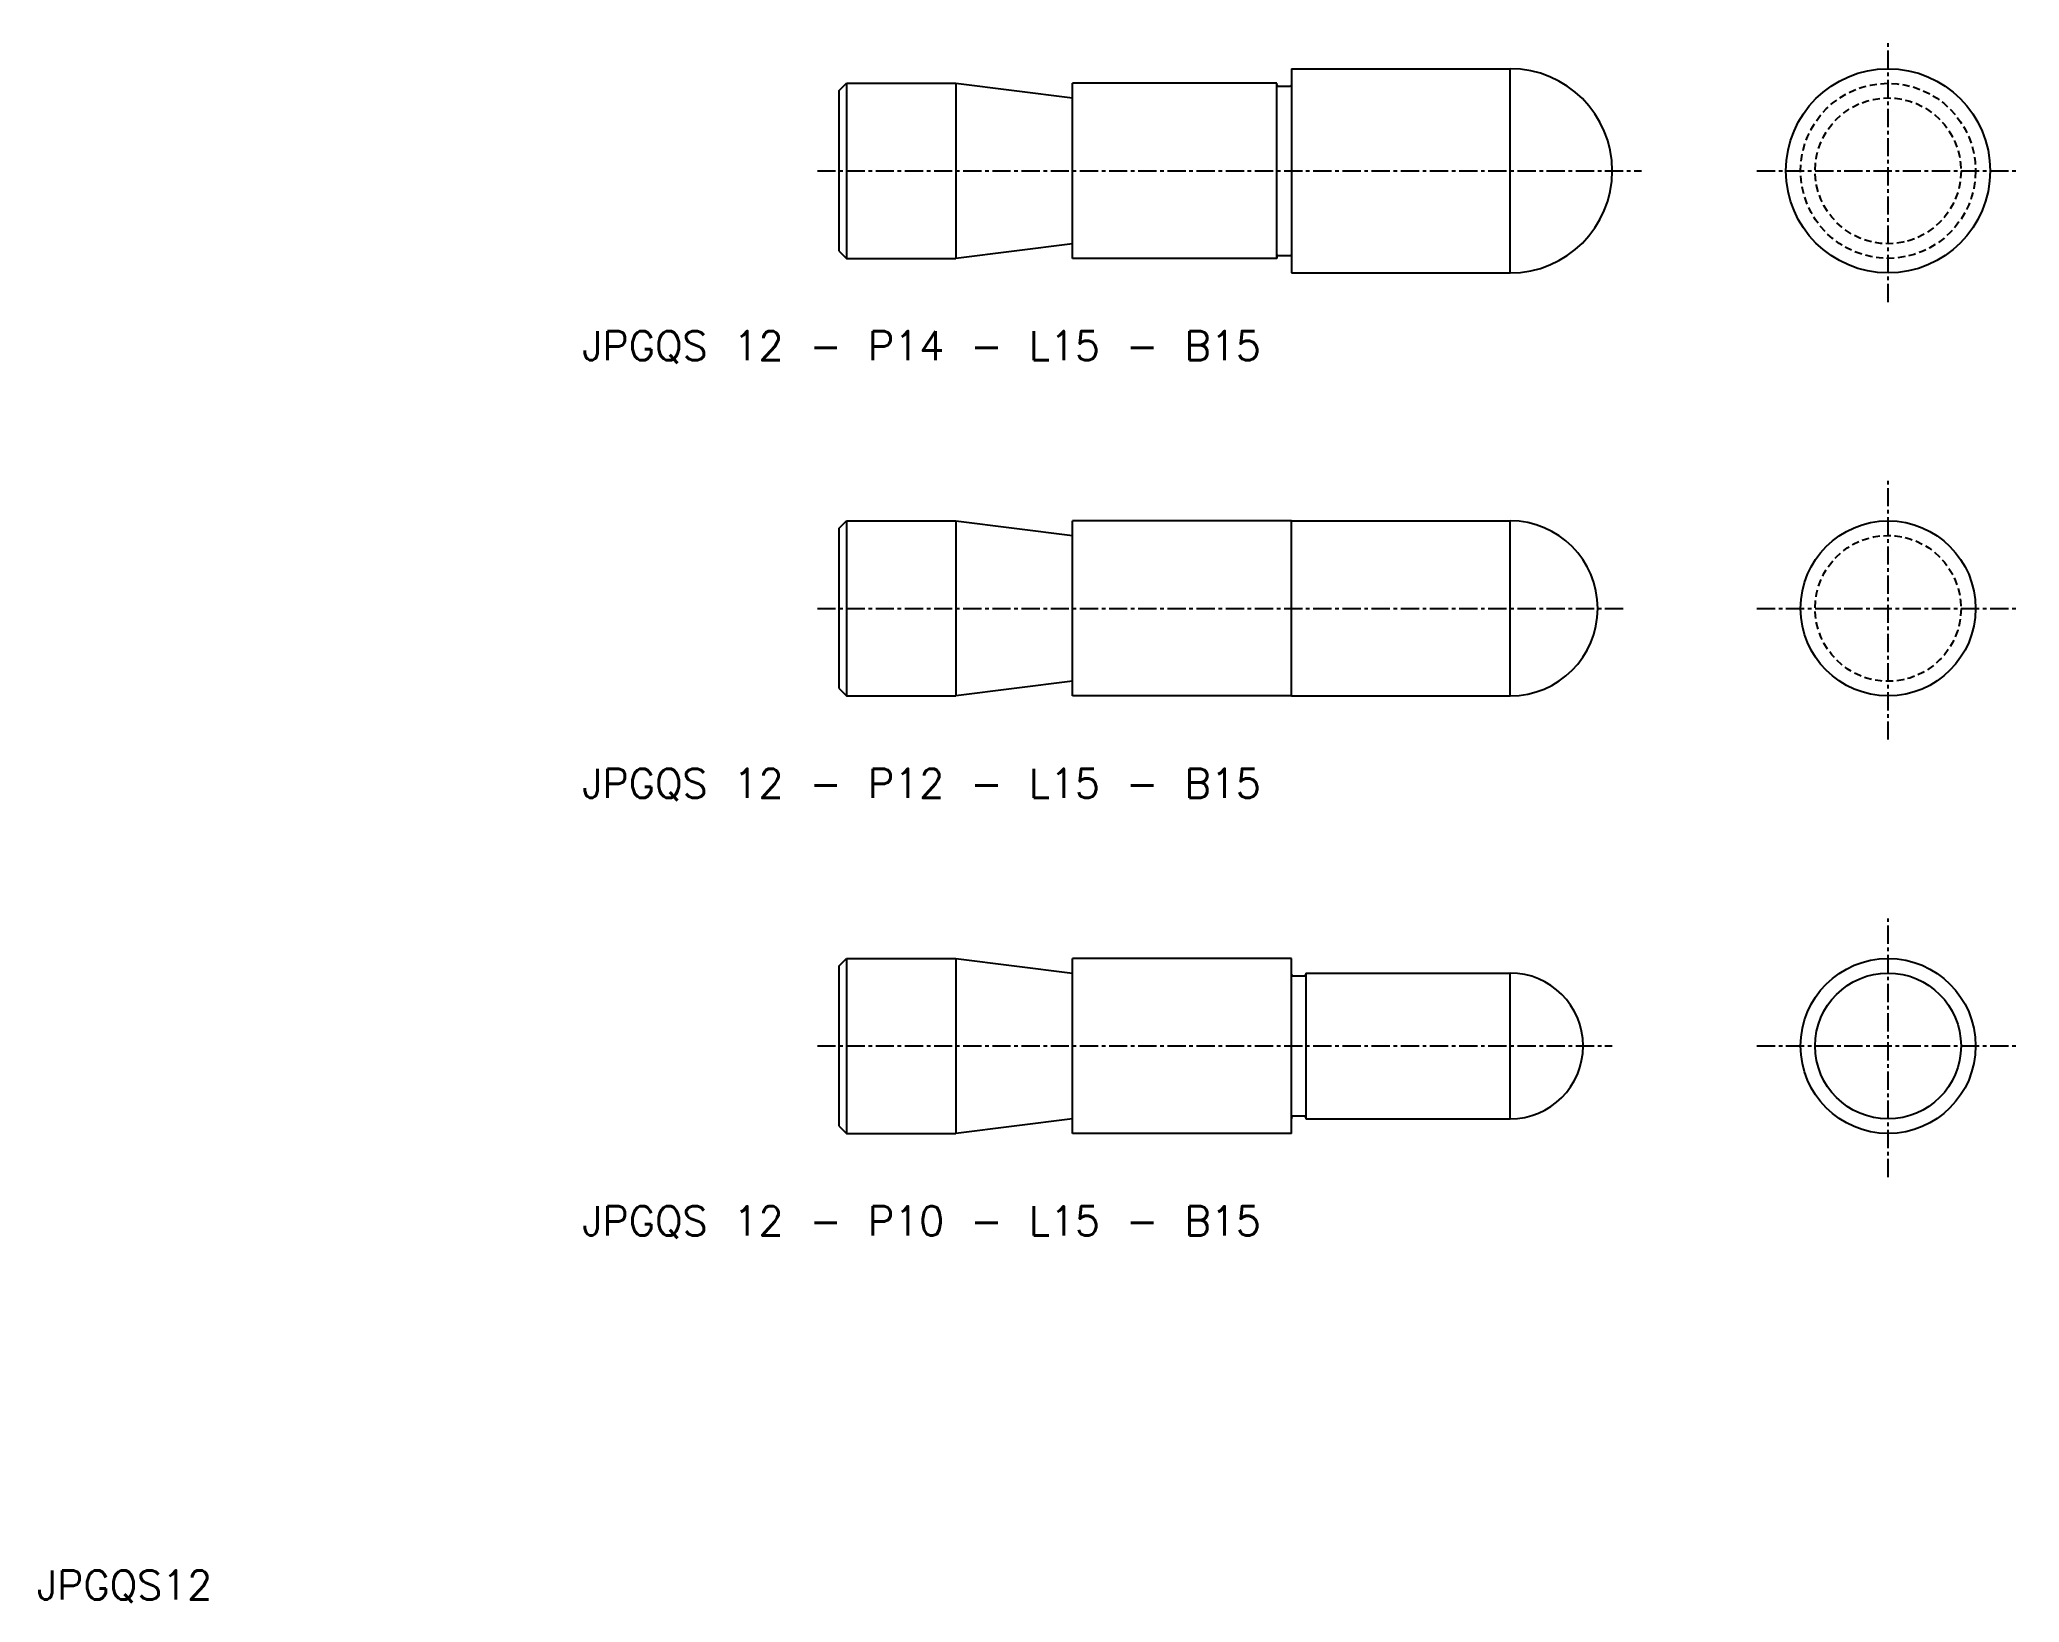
# Model space of a CAD drawing. Extents: x 5 to 141, y 5 to 112.
import ezdxf

# ---------------------------------------------------------------- set-up
doc = ezdxf.new("R2010")
doc.units = 0
doc.linetypes.add('CENTER', pattern=[2, 1.25, -0.25, 0.25, -0.25])
doc.linetypes.add('DASHED', pattern=[0.75, 0.5, -0.25])
doc.layers.get('0').update_dxf_attribs({"linetype": 'CONTINUOUS'})
doc.layers.add('CENTER', color=1, linetype='CENTER')
doc.styles.get("Standard").update_dxf_attribs({"font": 'txt.shx', "width": 0.8, "bigfont": 'bigfont.shx'})

msp = doc.modelspace()

# ---------------------------------------------------------------- linework, layer by layer
at = {"color": 7, "linetype": 'CONTINUOUS'}
for p, q in [((91, 109.96), (91, 95.96)), ((91, 109.96), (106, 109.96)), ((106, 95.96), (106, 109.96)), ((60, 108.46), (60.5, 108.96)), ((60.5, 108.96), (68, 108.96)), ((60.5, 108.96), (60.5, 96.96)), ((68, 108.96), (68, 96.96)), ((68, 108.96), (76, 107.96)), ((90, 108.96), (76, 108.96)), ((76, 96.96), (76, 108.96)), ((90, 96.96), (90, 108.96)), ((90, 108.86), (90, 108.96)), ((90.1, 108.76), (90.9, 108.76)), ((60, 97.46), (60, 108.46)), ((76, 97.96), (68, 96.96)), ((60, 97.46), (60.5, 96.96)), ((60.5, 96.96), (68, 96.96)), ((90, 96.96), (76, 96.96)), ((90, 97.06), (90, 96.96)), ((90.1, 97.16), (90.9, 97.16)), ((91, 95.96), (106, 95.96)), ((60, 78.46), (60.5, 78.96)), ((60.5, 78.96), (68, 78.96)), ((60.5, 78.96), (60.5, 66.96)), ((68, 78.96), (68, 66.96)), ((68, 78.96), (76, 77.96)), ((91, 78.96), (76, 78.96)), ((76, 66.96), (76, 78.96)), ((91, 66.96), (91, 78.96)), ((91, 78.96), (106, 78.96)), ((106, 66.96), (106, 78.96)), ((60, 67.46), (60, 78.46)), ((76, 67.96), (68, 66.96)), ((60, 67.46), (60.5, 66.96)), ((60.5, 66.96), (68, 66.96)), ((91, 66.96), (76, 66.96)), ((91, 66.96), (106, 66.96)), ((60, 48.46), (60.5, 48.96)), ((60.5, 48.96), (68, 48.96)), ((60.5, 48.96), (60.5, 36.96)), ((68, 48.96), (76, 47.96)), ((68, 48.96), (68, 36.96)), ((91, 48.96), (76, 48.96)), ((76, 36.96), (76, 48.96)), ((91, 36.96), (91, 48.96)), ((60, 37.46), (60, 48.46)), ((91, 47.86), (91, 47.96)), ((91.1, 47.76), (91.9, 47.76)), ((92, 47.96), (106, 47.96)), ((92, 47.96), (92, 37.96)), ((106, 37.96), (106, 47.96)), ((91, 38.06), (91, 37.96)), ((91.1, 38.16), (91.9, 38.16)), ((60, 37.46), (60.5, 36.96)), ((60.5, 36.96), (68, 36.96)), ((76, 37.96), (68, 36.96)), ((91, 36.96), (76, 36.96)), ((92, 37.96), (106, 37.96))]:
    msp.add_line(p, q, dxfattribs=at)
for centre, radius in [((131.91, 102.96), 7), ((131.91, 72.96), 6), ((131.91, 42.96), 6), ((131.91, 42.96), 5)]:
    msp.add_circle(centre, radius, dxfattribs=at)
at = {"color": 3, "linetype": 'DASHED'}
for centre, radius in [((131.91, 102.96), 6), ((131.91, 102.96), 5), ((131.91, 72.96), 5)]:
    msp.add_circle(centre, radius, dxfattribs=at)
at = {"color": 7, "linetype": 'CONTINUOUS'}
for centre, radius, start, end in [((106, 102.96), 7, 270, 90), ((90.1, 108.86), 0.1, 180, 270), ((90.9, 108.86), 0.1, 270, 0), ((90.1, 97.06), 0.1, 90, 180), ((90.9, 97.06), 0.1, 0, 90), ((106, 72.96), 6, 270, 90), ((91.1, 47.86), 0.1, 180, 270), ((91.9, 47.86), 0.1, 270, 0), ((106, 42.96), 5, 270, 90), ((91.1, 38.06), 0.1, 90, 180), ((91.9, 38.06), 0.1, 0, 90)]:
    msp.add_arc(centre, radius, start, end, dxfattribs=at)
at = {"layer": 'CENTER', "color": 1, "linetype": 'CENTER'}
for p, q in [((131.91, 93.96), (131.91, 111.96)), ((58.5, 102.96), (115, 102.96)), ((122.91, 102.96), (140.91, 102.96)), ((131.91, 63.96), (131.91, 81.96)), ((58.5, 72.96), (114, 72.96)), ((122.91, 72.96), (140.91, 72.96)), ((131.91, 33.96), (131.91, 51.96)), ((58.5, 42.96), (113, 42.96)), ((122.91, 42.96), (140.91, 42.96))]:
    msp.add_line(p, q, dxfattribs=at)

# ---------------------------------------------------------------- texts
at = {"color": 7, "linetype": 'CONTINUOUS'}
for s, p in [('JPGQS 12 - P14 - L15 - B15', (42.39, 89.97)), ('JPGQS 12 - P12 - L15 - B15', (42.39, 59.97)), ('JPGQS 12 - P10 - L15 - B15', (42.39, 29.97)), ('JPGQS12', (5, 5))]:
    msp.add_text(s, height=2, dxfattribs=at).set_placement(p)

doc.saveas('drawing.dxf')
